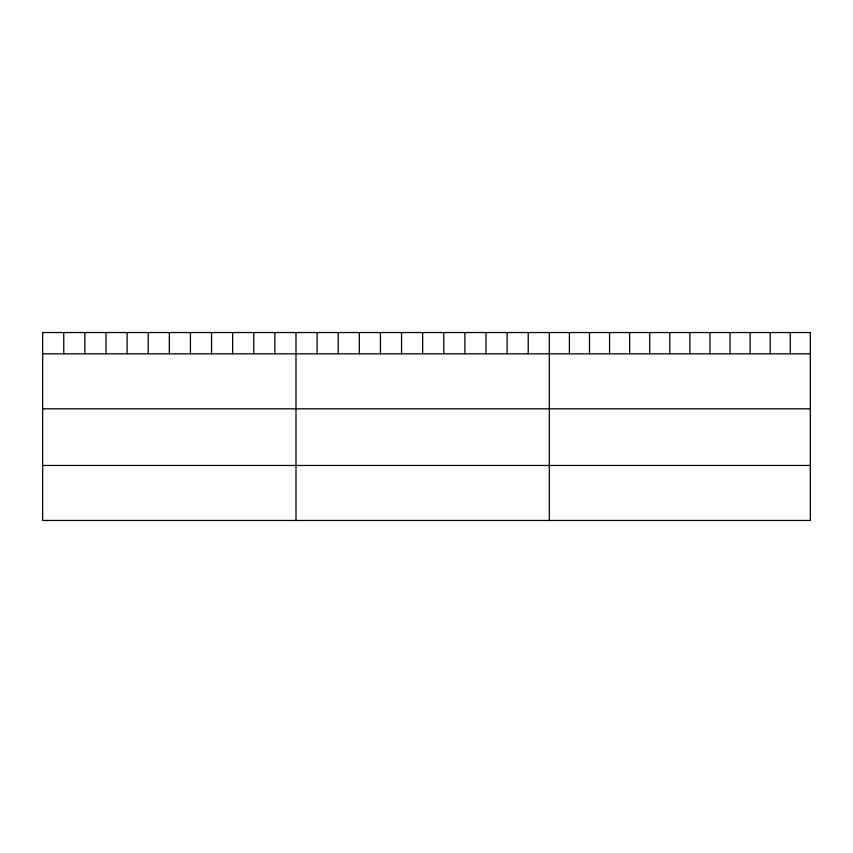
<?xml version="1.0" encoding="UTF-8"?>
<svg xmlns="http://www.w3.org/2000/svg" width="853" height="853" viewBox="0 0 853 853"><rect width="100%" height="100%" fill="white"/><g stroke="black" fill="none" stroke-linecap="round" stroke-linejoin="round"><path stroke-width="1.28" d="M42.65 353.814L810.35 353.814M42.65 408.811L810.35 408.811M42.65 465.471L810.35 465.471M790.273 332.531L790.273 353.814M770.195 332.531L770.195 353.814M750.118 332.531L750.118 353.814M730.04 332.531L730.04 353.814M709.963 332.531L709.963 353.814M689.885 332.531L689.885 353.814M669.797 332.531L669.797 353.814M649.719 332.531L649.719 353.814M629.642 332.531L629.642 353.814M609.564 332.531L609.564 353.814M589.487 332.531L589.487 353.814M569.409 332.531L569.409 353.814M549.332 332.531L549.332 520.469M528.22 332.531L528.22 353.814M507.108 332.531L507.108 353.814M485.997 332.531L485.997 353.814M464.885 332.531L464.885 353.814M443.773 332.531L443.773 353.814M422.661 332.531L422.661 353.814M401.55 332.531L401.55 353.814M380.438 332.531L380.438 353.814M359.326 332.531L359.326 353.814M338.214 332.531L338.214 353.814M317.103 332.531L317.103 353.814M295.991 332.531L295.991 520.469M274.879 332.531L274.879 353.814M253.767 332.531L253.767 353.814M232.656 332.531L232.656 353.814M211.544 332.531L211.544 353.814M190.432 332.531L190.432 353.814M169.321 332.531L169.321 353.814M148.209 332.531L148.209 353.814M127.097 332.531L127.097 353.814M105.985 332.531L105.985 353.814M84.873 332.531L84.873 353.814M63.762 332.531L63.762 353.814M810.35 332.531L42.65 332.531L42.65 520.469L810.35 520.469L810.35 332.531"/></g></svg>
